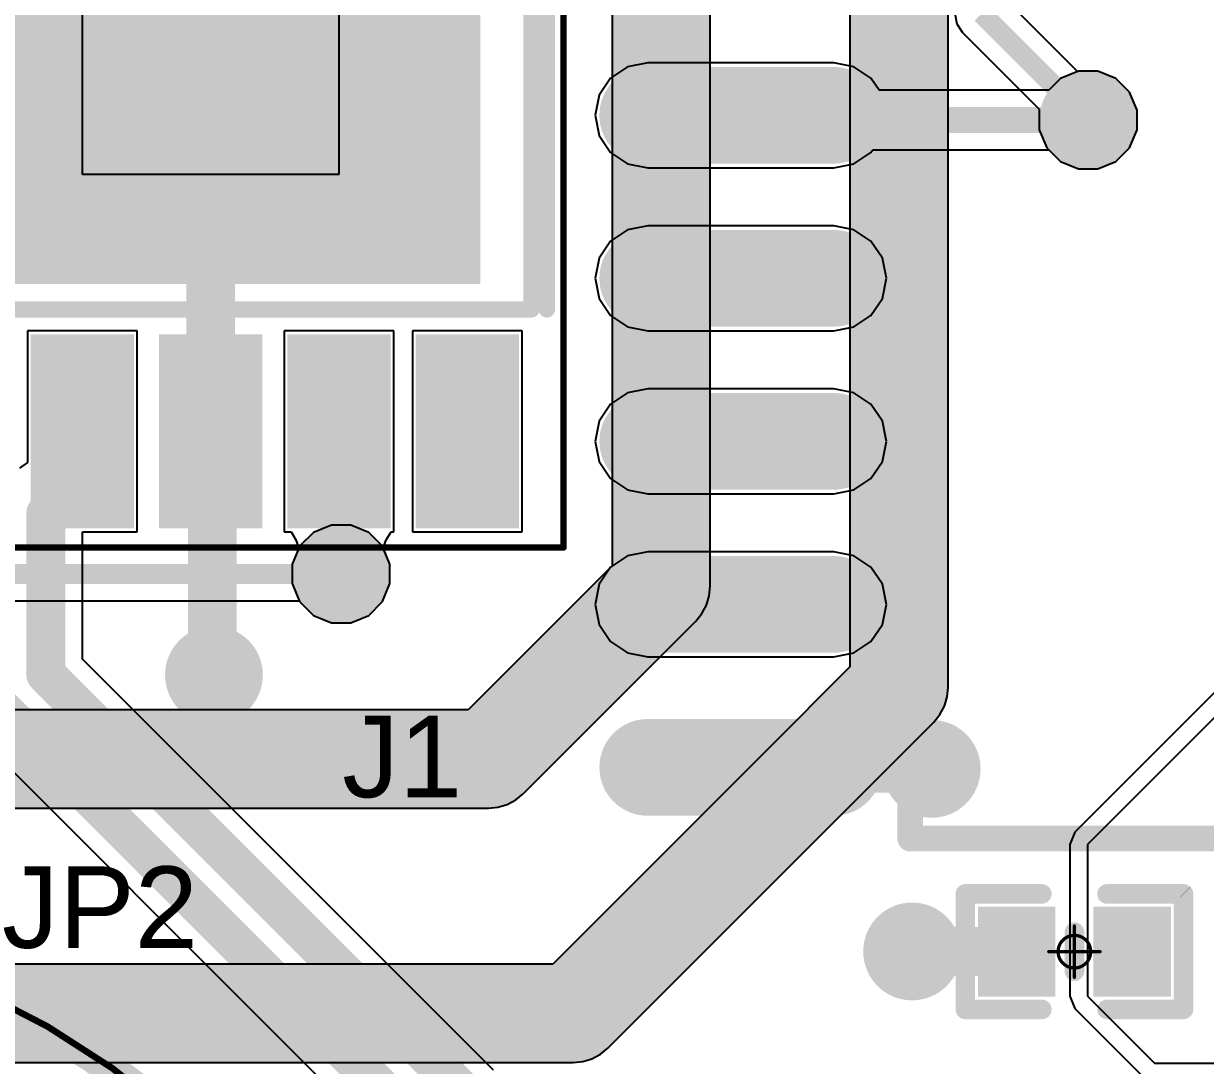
# Model space of a CAD drawing. Header units: inches. Extents: x -0.16 to 1.47, y -0.24 to 2.31.
# Drawn here: x 0.5454 to 0.908, y 0.8211 to 1.1406 of the extents above; entities that cross this region are included whole.
import ezdxf

# ---------------------------------------------------------------- set-up
doc = ezdxf.new("R2010")
doc.units = ezdxf.units.IN
doc.header["$MEASUREMENT"] = 0
for name, color, linetype in [('Bottom Layer', 5, 'Continuous'), ('Bottom Solder', 6, 'Continuous'), ('GND', 76, 'Continuous'), ('Mechanical 15', 56, 'Continuous'), ('Mechanical 16', 56, 'Continuous'), ('Mechanical 4', 56, 'Continuous'), ('POWER', 16, 'Continuous'), ('Top Layer', 1, 'Continuous'), ('Top Overlay', 2, 'Continuous'), ('Top Paste', 8, 'Continuous'), ('Top Solder', 216, 'Continuous'), ('Via Holes', 16, 'Continuous')]:
    doc.layers.add(name, color=color, linetype=linetype)
doc.styles.add('Arial', font='', dxfattribs={"height": 0.2})
doc.styles.get('Arial').set_extended_font_data('Arial')

# ---------------------------------------------------------------- blocks, each defined once
blk = doc.blocks.new('_SOP100P600X160_11N_25')
at = {"layer": 'Top Layer'}
for points in [[(-0.13406, 0.09055), (-0.08248, 0.09055), (-0.08248, 0.06693), (-0.13406, 0.06693)], [(0.08248, 0.09055), (0.13406, 0.09055), (0.13406, 0.06693), (0.08248, 0.06693)], [(-0.05906, 0.07874), (0.05906, 0.07874), (0.05906, -0.07874), (-0.05906, -0.07874)], [(-0.13406, 0.05118), (-0.08248, 0.05118), (-0.08248, 0.02756), (-0.13406, 0.02756)], [(0.08248, 0.05118), (0.13406, 0.05118), (0.13406, 0.02756), (0.08248, 0.02756)], [(-0.13406, 0.01181), (-0.08248, 0.01181), (-0.08248, -0.01181), (-0.13406, -0.01181)], [(0.08248, 0.01181), (0.13406, 0.01181), (0.13406, -0.01181), (0.08248, -0.01181)], [(-0.13406, -0.02756), (-0.08248, -0.02756), (-0.08248, -0.05118), (-0.13406, -0.05118)], [(0.08248, -0.02756), (0.13406, -0.02756), (0.13406, -0.05118), (0.08248, -0.05118)], [(-0.13406, -0.06693), (-0.08248, -0.06693), (-0.08248, -0.09055), (-0.13406, -0.09055)], [(0.08248, -0.06693), (0.13406, -0.06693), (0.13406, -0.09055), (0.08248, -0.09055)]]:
    blk.add_hatch(color=1, dxfattribs=at).paths.add_polyline_path(points)
at = {"layer": 'Top Paste'}
for points in [[(-0.13406, 0.09055), (-0.08248, 0.09055), (-0.08248, 0.06693), (-0.13406, 0.06693)], [(0.08248, 0.09055), (0.13406, 0.09055), (0.13406, 0.06693), (0.08248, 0.06693)], [(-0.05906, 0.07874), (0.05906, 0.07874), (0.05906, -0.07874), (-0.05906, -0.07874)], [(-0.13406, 0.05118), (-0.08248, 0.05118), (-0.08248, 0.02756), (-0.13406, 0.02756)], [(0.08248, 0.05118), (0.13406, 0.05118), (0.13406, 0.02756), (0.08248, 0.02756)], [(-0.13406, 0.01181), (-0.08248, 0.01181), (-0.08248, -0.01181), (-0.13406, -0.01181)], [(0.08248, 0.01181), (0.13406, 0.01181), (0.13406, -0.01181), (0.08248, -0.01181)], [(-0.13406, -0.02756), (-0.08248, -0.02756), (-0.08248, -0.05118), (-0.13406, -0.05118)], [(0.08248, -0.02756), (0.13406, -0.02756), (0.13406, -0.05118), (0.08248, -0.05118)], [(-0.13406, -0.06693), (-0.08248, -0.06693), (-0.08248, -0.09055), (-0.13406, -0.09055)], [(0.08248, -0.06693), (0.13406, -0.06693), (0.13406, -0.09055), (0.08248, -0.09055)]]:
    blk.add_hatch(color=8, dxfattribs=at).paths.add_polyline_path(points)
at = {"layer": 'Top Solder'}
for points in [[(-0.13806, 0.09455), (-0.07848, 0.09455), (-0.07848, 0.06293), (-0.13806, 0.06293)], [(0.07848, 0.09455), (0.13806, 0.09455), (0.13806, 0.06293), (0.07848, 0.06293)], [(-0.06306, 0.08274), (0.06306, 0.08274), (0.06306, -0.08274), (-0.06306, -0.08274)], [(-0.13806, 0.05518), (-0.07848, 0.05518), (-0.07848, 0.02356), (-0.13806, 0.02356)], [(0.07848, 0.05518), (0.13806, 0.05518), (0.13806, 0.02356), (0.07848, 0.02356)], [(-0.13806, 0.01581), (-0.07848, 0.01581), (-0.07848, -0.01581), (-0.13806, -0.01581)], [(0.07848, 0.01581), (0.13806, 0.01581), (0.13806, -0.01581), (0.07848, -0.01581)], [(-0.13806, -0.02356), (-0.07848, -0.02356), (-0.07848, -0.05518), (-0.13806, -0.05518)], [(0.07848, -0.02356), (0.13806, -0.02356), (0.13806, -0.05518), (0.07848, -0.05518)], [(-0.13806, -0.06293), (-0.07848, -0.06293), (-0.07848, -0.09455), (-0.13806, -0.09455)], [(0.07848, -0.06293), (0.13806, -0.06293), (0.13806, -0.09455), (0.07848, -0.09455)]]:
    blk.add_hatch(color=216, dxfattribs=at).paths.add_polyline_path(points)
at = {"layer": 'Mechanical 16', "const_width": 0.00197}
for points in [[(-0.1439, 0.10827), (-0.1439, -0.10827)], [(-0.1439, 0.10827), (0.1439, 0.10827)], [(0.1439, 0.10827), (0.1439, -0.10827)], [(-0.1439, -0.10827), (0.1439, -0.10827)]]:
    blk.add_lwpolyline(points, dxfattribs=at)
at = {"layer": 'Mechanical 16', "const_width": 0.000984}
for points in [[(-0.14439, 0.10827, 1), (-0.14341, 0.10827, 1)], [(-0.14439, 0.10827, 1), (-0.14341, 0.10827, 1)], [(0.14341, 0.10827, 1), (0.14439, 0.10827, 1)], [(0.14341, 0.10827, 1), (0.14439, 0.10827, 1)], [(-0.14439, -0.10827, 1), (-0.14341, -0.10827, 1)], [(-0.14439, -0.10827, 1), (-0.14341, -0.10827, 1)], [(0.14341, -0.10827, 1), (0.14439, -0.10827, 1)], [(0.14341, -0.10827, 1), (0.14439, -0.10827, 1)]]:
    blk.add_lwpolyline(points, format="xyb", close=True, dxfattribs=at)
at = {"layer": 'Mechanical 4'}
for points, const_width in [([(-0.15591, 0.10236, 1), (-0.16378, 0.10236, 1)], 0.00787), ([(-0.15591, 0.10236, 1), (-0.16378, 0.10236, 1)], 0.00787), ([(-0.16575, 0.10236, 1), (-0.16181, 0.10236, 1)], 0.00394), ([(-0.16575, 0.10236, 1), (-0.16181, 0.10236, 1)], 0.00394), ([(-0.15787, 0.10236, 1), (-0.15394, 0.10236, 1)], 0.00394), ([(-0.15787, 0.10236, 1), (-0.15394, 0.10236, 1)], 0.00394), ([(-0.07212, 0.09843, 1), (-0.06962, 0.09843, 1)], 0.0025), ([(-0.07212, 0.09843, 1), (-0.06962, 0.09843, 1)], 0.0025), ([(-0.07212, 0.09843, 1), (-0.06962, 0.09843, 1)], 0.0025), ([(-0.07212, 0.09843, 1), (-0.06962, 0.09843, 1)], 0.0025), ([(0.06962, 0.09843, 1), (0.07212, 0.09843, 1)], 0.0025), ([(0.06962, 0.09843, 1), (0.07212, 0.09843, 1)], 0.0025), ([(0.06962, 0.09843, 1), (0.07212, 0.09843, 1)], 0.0025), ([(0.06962, 0.09843, 1), (0.07212, 0.09843, 1)], 0.0025), ([(-0.07212, -0.09843, 1), (-0.06962, -0.09843, 1)], 0.0025), ([(-0.07212, -0.09843, 1), (-0.06962, -0.09843, 1)], 0.0025), ([(-0.07212, -0.09843, 1), (-0.06962, -0.09843, 1)], 0.0025), ([(-0.07212, -0.09843, 1), (-0.06962, -0.09843, 1)], 0.0025), ([(0.06962, -0.09843, 1), (0.07212, -0.09843, 1)], 0.0025), ([(0.06962, -0.09843, 1), (0.07212, -0.09843, 1)], 0.0025), ([(0.06962, -0.09843, 1), (0.07212, -0.09843, 1)], 0.0025), ([(0.06962, -0.09843, 1), (0.07212, -0.09843, 1)], 0.0025)]:
    blk.add_lwpolyline(points, format="xyb", close=True, dxfattribs=dict(at, const_width=const_width))
at = {"layer": 'Mechanical 4', "const_width": 0.005}
for points in [[(-0.07087, 0.09843), (-0.07087, -0.09843)], [(-0.07087, 0.09843), (0.07087, 0.09843)], [(-0.07087, 0.09843), (-0.07087, -0.09843)], [(-0.07087, 0.09843), (0.07087, 0.09843)], [(0.07087, 0.09843), (0.07087, -0.09843)], [(0.07087, 0.09843), (0.07087, -0.09843)], [(-0.07087, -0.09843), (0.07087, -0.09843)], [(-0.07087, -0.09843), (0.07087, -0.09843)]]:
    blk.add_lwpolyline(points, dxfattribs=at)
at = {"layer": 'Top Overlay'}
for points, const_width in [([(-0.15591, 0.10236, 1), (-0.16378, 0.10236, 1)], 0.00787), ([(-0.16575, 0.10236, 1), (-0.16181, 0.10236, 1)], 0.00394), ([(-0.15787, 0.10236, 1), (-0.15394, 0.10236, 1)], 0.00394), ([(-0.07212, 0.10315, 1), (-0.06962, 0.10315, 1)], 0.0025), ([(0.06962, 0.10315, 1), (0.07212, 0.10315, 1)], 0.0025), ([(-0.07212, -0.10315, 1), (-0.06962, -0.10315, 1)], 0.0025), ([(0.06962, -0.10315, 1), (0.07212, -0.10315, 1)], 0.0025)]:
    blk.add_lwpolyline(points, format="xyb", close=True, dxfattribs=dict(at, const_width=const_width))
at = {"layer": 'Top Overlay', "const_width": 0.005}
for points in [[(-0.07087, 0.10315), (0.07087, 0.10315)], [(-0.07087, -0.10315), (0.07087, -0.10315)]]:
    blk.add_lwpolyline(points, dxfattribs=at)
at = {"layer": 'Top Paste'}
for p, q in [((-0.02953, -0.03937), (-0.02953, 0.03937)), ((-0.02953, 0.03937), (0.02953, 0.03937)), ((0.02953, 0.03937), (0.02953, -0.03937)), ((0.02953, -0.03937), (-0.02953, -0.03937))]:
    blk.add_line(p, q, dxfattribs=at)
blk = doc.blocks.new('SENSOR_TH_GU12XXC_40XX_27')
at = {"layer": 'Mechanical 15', "const_width": 0.002}
blk.add_lwpolyline([(-0.24803, 0, -1.002009), (0.24803, 0)], format="xyb", dxfattribs=at)
at = {"layer": 'Top Overlay', "const_width": 0.01}
blk.add_lwpolyline([(0.24803, 0, 1), (-0.24803, 0, 1)], format="xyb", close=True, dxfattribs=at)
blk = doc.blocks.new('SOP16_34')
at = {"layer": 'Top Layer'}
h = blk.add_hatch(color=1, dxfattribs=at)
edge = h.paths.add_edge_path()
edge.add_arc((-0.07646, 0.175), 0.01083, 270, 450)
edge.add_line((-0.07646, 0.18583), (-0.13354, 0.18583))
edge.add_arc((-0.13354, 0.175), 0.01083, 90, 270)
edge.add_line((-0.13354, 0.16417), (-0.07646, 0.16417))
h = blk.add_hatch(color=1, dxfattribs=at)
edge = h.paths.add_edge_path()
edge.add_arc((0.13454, 0.175), 0.01083, 270, 450)
edge.add_line((0.13454, 0.18583), (0.07746, 0.18583))
edge.add_arc((0.07746, 0.175), 0.01083, 90, 270)
edge.add_line((0.07746, 0.16417), (0.13454, 0.16417))
h = blk.add_hatch(color=1, dxfattribs=at)
edge = h.paths.add_edge_path()
edge.add_arc((-0.07646, 0.125), 0.01083, 270, 450)
edge.add_line((-0.07646, 0.13583), (-0.13354, 0.13583))
edge.add_arc((-0.13354, 0.125), 0.01083, 90, 270)
edge.add_line((-0.13354, 0.11417), (-0.07646, 0.11417))
h = blk.add_hatch(color=1, dxfattribs=at)
edge = h.paths.add_edge_path()
edge.add_arc((0.13454, 0.125), 0.01083, 270, 450)
edge.add_line((0.13454, 0.13583), (0.07746, 0.13583))
edge.add_arc((0.07746, 0.125), 0.01083, 90, 270)
edge.add_line((0.07746, 0.11417), (0.13454, 0.11417))
h = blk.add_hatch(color=1, dxfattribs=at)
edge = h.paths.add_edge_path()
edge.add_arc((-0.07646, 0.075), 0.01083, 270, 450)
edge.add_line((-0.07646, 0.08583), (-0.13354, 0.08583))
edge.add_arc((-0.13354, 0.075), 0.01083, 90, 270)
edge.add_line((-0.13354, 0.06417), (-0.07646, 0.06417))
h = blk.add_hatch(color=1, dxfattribs=at)
edge = h.paths.add_edge_path()
edge.add_arc((0.13454, 0.075), 0.01083, 270, 450)
edge.add_line((0.13454, 0.08583), (0.07746, 0.08583))
edge.add_arc((0.07746, 0.075), 0.01083, 90, 270)
edge.add_line((0.07746, 0.06417), (0.13454, 0.06417))
h = blk.add_hatch(color=1, dxfattribs=at)
edge = h.paths.add_edge_path()
edge.add_arc((-0.07646, 0.025), 0.01083, 270, 450)
edge.add_line((-0.07646, 0.03583), (-0.13354, 0.03583))
edge.add_arc((-0.13354, 0.025), 0.01083, 90, 270)
edge.add_line((-0.13354, 0.01417), (-0.07646, 0.01417))
h = blk.add_hatch(color=1, dxfattribs=at)
edge = h.paths.add_edge_path()
edge.add_arc((0.13454, 0.025), 0.01083, 270, 450)
edge.add_line((0.13454, 0.03583), (0.07746, 0.03583))
edge.add_arc((0.07746, 0.025), 0.01083, 90, 270)
edge.add_line((0.07746, 0.01417), (0.13454, 0.01417))
h = blk.add_hatch(color=1, dxfattribs=at)
edge = h.paths.add_edge_path()
edge.add_arc((-0.07646, -0.025), 0.01083, 270, 450)
edge.add_line((-0.07646, -0.01417), (-0.13354, -0.01417))
edge.add_arc((-0.13354, -0.025), 0.01083, 90, 270)
edge.add_line((-0.13354, -0.03583), (-0.07646, -0.03583))
h = blk.add_hatch(color=1, dxfattribs=at)
edge = h.paths.add_edge_path()
edge.add_arc((0.13454, -0.025), 0.01083, 270, 450)
edge.add_line((0.13454, -0.01417), (0.07746, -0.01417))
edge.add_arc((0.07746, -0.025), 0.01083, 90, 270)
edge.add_line((0.07746, -0.03583), (0.13454, -0.03583))
h = blk.add_hatch(color=1, dxfattribs=at)
edge = h.paths.add_edge_path()
edge.add_arc((-0.07646, -0.075), 0.01083, 270, 450)
edge.add_line((-0.07646, -0.06417), (-0.13354, -0.06417))
edge.add_arc((-0.13354, -0.075), 0.01083, 90, 270)
edge.add_line((-0.13354, -0.08583), (-0.07646, -0.08583))
h = blk.add_hatch(color=1, dxfattribs=at)
edge = h.paths.add_edge_path()
edge.add_arc((0.13454, -0.075), 0.01083, 270, 450)
edge.add_line((0.13454, -0.06417), (0.07746, -0.06417))
edge.add_arc((0.07746, -0.075), 0.01083, 90, 270)
edge.add_line((0.07746, -0.08583), (0.13454, -0.08583))
h = blk.add_hatch(color=1, dxfattribs=at)
edge = h.paths.add_edge_path()
edge.add_arc((-0.07646, -0.125), 0.01083, 270, 450)
edge.add_line((-0.07646, -0.11417), (-0.13354, -0.11417))
edge.add_arc((-0.13354, -0.125), 0.01083, 90, 270)
edge.add_line((-0.13354, -0.13583), (-0.07646, -0.13583))
h = blk.add_hatch(color=1, dxfattribs=at)
edge = h.paths.add_edge_path()
edge.add_arc((0.13454, -0.125), 0.01083, 270, 450)
edge.add_line((0.13454, -0.11417), (0.07746, -0.11417))
edge.add_arc((0.07746, -0.125), 0.01083, 90, 270)
edge.add_line((0.07746, -0.13583), (0.13454, -0.13583))
h = blk.add_hatch(color=1, dxfattribs=at)
edge = h.paths.add_edge_path()
edge.add_arc((-0.07646, -0.175), 0.01083, 270, 450)
edge.add_line((-0.07646, -0.16417), (-0.13354, -0.16417))
edge.add_arc((-0.13354, -0.175), 0.01083, 90, 270)
edge.add_line((-0.13354, -0.18583), (-0.07646, -0.18583))
h = blk.add_hatch(color=1, dxfattribs=at)
edge = h.paths.add_edge_path()
edge.add_arc((0.13454, -0.175), 0.01083, 270, 450)
edge.add_line((0.13454, -0.16417), (0.07746, -0.16417))
edge.add_arc((0.07746, -0.175), 0.01083, 90, 270)
edge.add_line((0.07746, -0.18583), (0.13454, -0.18583))
at = {"layer": 'Top Paste'}
h = blk.add_hatch(color=8, dxfattribs=at)
edge = h.paths.add_edge_path()
edge.add_arc((-0.07646, 0.175), 0.01083, 270, 450)
edge.add_line((-0.07646, 0.18583), (-0.13354, 0.18583))
edge.add_arc((-0.13354, 0.175), 0.01083, 90, 270)
edge.add_line((-0.13354, 0.16417), (-0.07646, 0.16417))
h = blk.add_hatch(color=8, dxfattribs=at)
edge = h.paths.add_edge_path()
edge.add_arc((0.13454, 0.175), 0.01083, 270, 450)
edge.add_line((0.13454, 0.18583), (0.07746, 0.18583))
edge.add_arc((0.07746, 0.175), 0.01083, 90, 270)
edge.add_line((0.07746, 0.16417), (0.13454, 0.16417))
h = blk.add_hatch(color=8, dxfattribs=at)
edge = h.paths.add_edge_path()
edge.add_arc((-0.07646, 0.125), 0.01083, 270, 450)
edge.add_line((-0.07646, 0.13583), (-0.13354, 0.13583))
edge.add_arc((-0.13354, 0.125), 0.01083, 90, 270)
edge.add_line((-0.13354, 0.11417), (-0.07646, 0.11417))
h = blk.add_hatch(color=8, dxfattribs=at)
edge = h.paths.add_edge_path()
edge.add_arc((0.13454, 0.125), 0.01083, 270, 450)
edge.add_line((0.13454, 0.13583), (0.07746, 0.13583))
edge.add_arc((0.07746, 0.125), 0.01083, 90, 270)
edge.add_line((0.07746, 0.11417), (0.13454, 0.11417))
h = blk.add_hatch(color=8, dxfattribs=at)
edge = h.paths.add_edge_path()
edge.add_arc((-0.07646, 0.075), 0.01083, 270, 450)
edge.add_line((-0.07646, 0.08583), (-0.13354, 0.08583))
edge.add_arc((-0.13354, 0.075), 0.01083, 90, 270)
edge.add_line((-0.13354, 0.06417), (-0.07646, 0.06417))
h = blk.add_hatch(color=8, dxfattribs=at)
edge = h.paths.add_edge_path()
edge.add_arc((0.13454, 0.075), 0.01083, 270, 450)
edge.add_line((0.13454, 0.08583), (0.07746, 0.08583))
edge.add_arc((0.07746, 0.075), 0.01083, 90, 270)
edge.add_line((0.07746, 0.06417), (0.13454, 0.06417))
h = blk.add_hatch(color=8, dxfattribs=at)
edge = h.paths.add_edge_path()
edge.add_arc((-0.07646, 0.025), 0.01083, 270, 450)
edge.add_line((-0.07646, 0.03583), (-0.13354, 0.03583))
edge.add_arc((-0.13354, 0.025), 0.01083, 90, 270)
edge.add_line((-0.13354, 0.01417), (-0.07646, 0.01417))
h = blk.add_hatch(color=8, dxfattribs=at)
edge = h.paths.add_edge_path()
edge.add_arc((0.13454, 0.025), 0.01083, 270, 450)
edge.add_line((0.13454, 0.03583), (0.07746, 0.03583))
edge.add_arc((0.07746, 0.025), 0.01083, 90, 270)
edge.add_line((0.07746, 0.01417), (0.13454, 0.01417))
h = blk.add_hatch(color=8, dxfattribs=at)
edge = h.paths.add_edge_path()
edge.add_arc((-0.07646, -0.025), 0.01083, 270, 450)
edge.add_line((-0.07646, -0.01417), (-0.13354, -0.01417))
edge.add_arc((-0.13354, -0.025), 0.01083, 90, 270)
edge.add_line((-0.13354, -0.03583), (-0.07646, -0.03583))
h = blk.add_hatch(color=8, dxfattribs=at)
edge = h.paths.add_edge_path()
edge.add_arc((0.13454, -0.025), 0.01083, 270, 450)
edge.add_line((0.13454, -0.01417), (0.07746, -0.01417))
edge.add_arc((0.07746, -0.025), 0.01083, 90, 270)
edge.add_line((0.07746, -0.03583), (0.13454, -0.03583))
h = blk.add_hatch(color=8, dxfattribs=at)
edge = h.paths.add_edge_path()
edge.add_arc((-0.07646, -0.075), 0.01083, 270, 450)
edge.add_line((-0.07646, -0.06417), (-0.13354, -0.06417))
edge.add_arc((-0.13354, -0.075), 0.01083, 90, 270)
edge.add_line((-0.13354, -0.08583), (-0.07646, -0.08583))
h = blk.add_hatch(color=8, dxfattribs=at)
edge = h.paths.add_edge_path()
edge.add_arc((0.13454, -0.075), 0.01083, 270, 450)
edge.add_line((0.13454, -0.06417), (0.07746, -0.06417))
edge.add_arc((0.07746, -0.075), 0.01083, 90, 270)
edge.add_line((0.07746, -0.08583), (0.13454, -0.08583))
h = blk.add_hatch(color=8, dxfattribs=at)
edge = h.paths.add_edge_path()
edge.add_arc((-0.07646, -0.125), 0.01083, 270, 450)
edge.add_line((-0.07646, -0.11417), (-0.13354, -0.11417))
edge.add_arc((-0.13354, -0.125), 0.01083, 90, 270)
edge.add_line((-0.13354, -0.13583), (-0.07646, -0.13583))
h = blk.add_hatch(color=8, dxfattribs=at)
edge = h.paths.add_edge_path()
edge.add_arc((0.13454, -0.125), 0.01083, 270, 450)
edge.add_line((0.13454, -0.11417), (0.07746, -0.11417))
edge.add_arc((0.07746, -0.125), 0.01083, 90, 270)
edge.add_line((0.07746, -0.13583), (0.13454, -0.13583))
h = blk.add_hatch(color=8, dxfattribs=at)
edge = h.paths.add_edge_path()
edge.add_arc((-0.07646, -0.175), 0.01083, 270, 450)
edge.add_line((-0.07646, -0.16417), (-0.13354, -0.16417))
edge.add_arc((-0.13354, -0.175), 0.01083, 90, 270)
edge.add_line((-0.13354, -0.18583), (-0.07646, -0.18583))
h = blk.add_hatch(color=8, dxfattribs=at)
edge = h.paths.add_edge_path()
edge.add_arc((0.13454, -0.175), 0.01083, 270, 450)
edge.add_line((0.13454, -0.16417), (0.07746, -0.16417))
edge.add_arc((0.07746, -0.175), 0.01083, 90, 270)
edge.add_line((0.07746, -0.18583), (0.13454, -0.18583))
at = {"layer": 'Top Solder'}
h = blk.add_hatch(color=216, dxfattribs=at)
edge = h.paths.add_edge_path()
edge.add_arc((-0.07646, 0.175), 0.01483, 270, 450)
edge.add_line((-0.07646, 0.18983), (-0.13354, 0.18983))
edge.add_arc((-0.13354, 0.175), 0.01483, 90, 270)
edge.add_line((-0.13354, 0.16017), (-0.07646, 0.16017))
h = blk.add_hatch(color=216, dxfattribs=at)
edge = h.paths.add_edge_path()
edge.add_arc((0.13454, 0.175), 0.01483, 270, 450)
edge.add_line((0.13454, 0.18983), (0.07746, 0.18983))
edge.add_arc((0.07746, 0.175), 0.01483, 90, 270)
edge.add_line((0.07746, 0.16017), (0.13454, 0.16017))
h = blk.add_hatch(color=216, dxfattribs=at)
edge = h.paths.add_edge_path()
edge.add_arc((-0.07646, 0.125), 0.01483, 270, 450)
edge.add_line((-0.07646, 0.13983), (-0.13354, 0.13983))
edge.add_arc((-0.13354, 0.125), 0.01483, 90, 270)
edge.add_line((-0.13354, 0.11017), (-0.07646, 0.11017))
h = blk.add_hatch(color=216, dxfattribs=at)
edge = h.paths.add_edge_path()
edge.add_arc((0.13454, 0.125), 0.01483, 270, 450)
edge.add_line((0.13454, 0.13983), (0.07746, 0.13983))
edge.add_arc((0.07746, 0.125), 0.01483, 90, 270)
edge.add_line((0.07746, 0.11017), (0.13454, 0.11017))
h = blk.add_hatch(color=216, dxfattribs=at)
edge = h.paths.add_edge_path()
edge.add_arc((-0.07646, 0.075), 0.01483, 270, 450)
edge.add_line((-0.07646, 0.08983), (-0.13354, 0.08983))
edge.add_arc((-0.13354, 0.075), 0.01483, 90, 270)
edge.add_line((-0.13354, 0.06017), (-0.07646, 0.06017))
h = blk.add_hatch(color=216, dxfattribs=at)
edge = h.paths.add_edge_path()
edge.add_arc((0.13454, 0.075), 0.01483, 270, 450)
edge.add_line((0.13454, 0.08983), (0.07746, 0.08983))
edge.add_arc((0.07746, 0.075), 0.01483, 90, 270)
edge.add_line((0.07746, 0.06017), (0.13454, 0.06017))
h = blk.add_hatch(color=216, dxfattribs=at)
edge = h.paths.add_edge_path()
edge.add_arc((-0.07646, 0.025), 0.01483, 270, 450)
edge.add_line((-0.07646, 0.03983), (-0.13354, 0.03983))
edge.add_arc((-0.13354, 0.025), 0.01483, 90, 270)
edge.add_line((-0.13354, 0.01017), (-0.07646, 0.01017))
h = blk.add_hatch(color=216, dxfattribs=at)
edge = h.paths.add_edge_path()
edge.add_arc((0.13454, 0.025), 0.01483, 270, 450)
edge.add_line((0.13454, 0.03983), (0.07746, 0.03983))
edge.add_arc((0.07746, 0.025), 0.01483, 90, 270)
edge.add_line((0.07746, 0.01017), (0.13454, 0.01017))
h = blk.add_hatch(color=216, dxfattribs=at)
edge = h.paths.add_edge_path()
edge.add_arc((-0.07646, -0.025), 0.01483, 270, 450)
edge.add_line((-0.07646, -0.01017), (-0.13354, -0.01017))
edge.add_arc((-0.13354, -0.025), 0.01483, 90, 270)
edge.add_line((-0.13354, -0.03983), (-0.07646, -0.03983))
h = blk.add_hatch(color=216, dxfattribs=at)
edge = h.paths.add_edge_path()
edge.add_arc((0.13454, -0.025), 0.01483, 270, 450)
edge.add_line((0.13454, -0.01017), (0.07746, -0.01017))
edge.add_arc((0.07746, -0.025), 0.01483, 90, 270)
edge.add_line((0.07746, -0.03983), (0.13454, -0.03983))
h = blk.add_hatch(color=216, dxfattribs=at)
edge = h.paths.add_edge_path()
edge.add_arc((-0.07646, -0.075), 0.01483, 270, 450)
edge.add_line((-0.07646, -0.06017), (-0.13354, -0.06017))
edge.add_arc((-0.13354, -0.075), 0.01483, 90, 270)
edge.add_line((-0.13354, -0.08983), (-0.07646, -0.08983))
h = blk.add_hatch(color=216, dxfattribs=at)
edge = h.paths.add_edge_path()
edge.add_arc((0.13454, -0.075), 0.01483, 270, 450)
edge.add_line((0.13454, -0.06017), (0.07746, -0.06017))
edge.add_arc((0.07746, -0.075), 0.01483, 90, 270)
edge.add_line((0.07746, -0.08983), (0.13454, -0.08983))
h = blk.add_hatch(color=216, dxfattribs=at)
edge = h.paths.add_edge_path()
edge.add_arc((-0.07646, -0.125), 0.01483, 270, 450)
edge.add_line((-0.07646, -0.11017), (-0.13354, -0.11017))
edge.add_arc((-0.13354, -0.125), 0.01483, 90, 270)
edge.add_line((-0.13354, -0.13983), (-0.07646, -0.13983))
h = blk.add_hatch(color=216, dxfattribs=at)
edge = h.paths.add_edge_path()
edge.add_arc((0.13454, -0.125), 0.01483, 270, 450)
edge.add_line((0.13454, -0.11017), (0.07746, -0.11017))
edge.add_arc((0.07746, -0.125), 0.01483, 90, 270)
edge.add_line((0.07746, -0.13983), (0.13454, -0.13983))
h = blk.add_hatch(color=216, dxfattribs=at)
edge = h.paths.add_edge_path()
edge.add_arc((-0.07646, -0.175), 0.01483, 270, 450)
edge.add_line((-0.07646, -0.16017), (-0.13354, -0.16017))
edge.add_arc((-0.13354, -0.175), 0.01483, 90, 270)
edge.add_line((-0.13354, -0.18983), (-0.07646, -0.18983))
h = blk.add_hatch(color=216, dxfattribs=at)
edge = h.paths.add_edge_path()
edge.add_arc((0.13454, -0.175), 0.01483, 270, 450)
edge.add_line((0.13454, -0.16017), (0.07746, -0.16017))
edge.add_arc((0.07746, -0.175), 0.01483, 90, 270)
edge.add_line((0.07746, -0.18983), (0.13454, -0.18983))
at = {"layer": 'Top Overlay'}
for points, const_width in [([(-0.09055, 0.20748, 1), (-0.10039, 0.20748, 1)], 0.00984), ([(-0.10285, 0.20748, 1), (-0.09793, 0.20748, 1)], 0.00492), ([(-0.09301, 0.20748, 1), (-0.08809, 0.20748, 1)], 0.00492), ([(-0.05497, 0.19685, 1), (-0.05103, 0.19685, 1)], 0.00394), ([(-0.05497, 0.19685, 1), (-0.05103, 0.19685, 1)], 0.00394), ([(-0.02097, 0.19685, 1), (-0.01703, 0.19685, 1)], 0.00394), ([(-0.02065, 0.19672, 1), (-0.01672, 0.19672, 1)], 0.00394), ([(0.01672, 0.19685, 1), (0.02065, 0.19685, 1)], 0.00394), ([(0.01672, 0.19672, 1), (0.02065, 0.19672, 1)], 0.00394), ([(0.05203, 0.19685, 1), (0.05597, 0.19685, 1)], 0.00394), ([(0.05203, 0.19685, 1), (0.05597, 0.19685, 1)], 0.00394), ([(-0.05497, -0.19685, 1), (-0.05103, -0.19685, 1)], 0.00394), ([(-0.05497, -0.19685, 1), (-0.05103, -0.19685, 1)], 0.00394), ([(0.05203, -0.19685, 1), (0.05597, -0.19685, 1)], 0.00394), ([(0.05203, -0.19685, 1), (0.05597, -0.19685, 1)], 0.00394)]:
    blk.add_lwpolyline(points, format="xyb", close=True, dxfattribs=dict(at, const_width=const_width))
at = {"layer": 'Top Overlay', "const_width": 0.00787}
for points in [[(-0.053, -0.19685), (-0.053, 0.19685)], [(-0.053, 0.19685), (-0.019, 0.19685)], [(0.01868, 0.19685), (0.054, 0.19685)], [(0.054, -0.19685), (0.054, 0.19685)], [(-0.053, -0.19685), (0.054, -0.19685)]]:
    blk.add_lwpolyline(points, dxfattribs=at)
blk.add_lwpolyline([(0.01868, 0.19672, -1.001675), (-0.01868, 0.19672)], format="xyb", dxfattribs=at)
blk = doc.blocks.new('C_0402_L_66')
at = {"layer": 'Top Layer'}
for points in [[(-0.02559, 0.00984), (-0.00984, 0.00984), (-0.00984, -0.00984), (-0.02559, -0.00984)], [(0.00984, 0.00984), (0.02559, 0.00984), (0.02559, -0.00985), (0.00984, -0.00985)]]:
    blk.add_hatch(color=1, dxfattribs=at).paths.add_polyline_path(points)
at = {"layer": 'Top Paste'}
for points in [[(-0.02559, 0.00984), (-0.00984, 0.00984), (-0.00984, -0.00984), (-0.02559, -0.00984)], [(0.00984, 0.00984), (0.02559, 0.00984), (0.02559, -0.00985), (0.00984, -0.00985)]]:
    blk.add_hatch(color=8, dxfattribs=at).paths.add_polyline_path(points)
at = {"layer": 'Top Solder'}
for points in [[(-0.02959, 0.01384), (-0.00584, 0.01384), (-0.00584, -0.01384), (-0.02959, -0.01384)], [(0.00584, 0.01384), (0.02959, 0.01384), (0.02959, -0.01385), (0.00584, -0.01385)]]:
    blk.add_hatch(color=216, dxfattribs=at).paths.add_polyline_path(points)
at = {"layer": 'Mechanical 15', "const_width": 0.001}
for points in [[(0, 0.00787), (0, -0.00787)], [(0.00787, 0), (-0.00787, 0)]]:
    blk.add_lwpolyline(points, dxfattribs=at)
at = {"layer": 'Mechanical 15'}
for points, const_width in [([(-0.00025, 0.00787, 1), (0.00025, 0.00787, 1)], 0.0005), ([(0.005, 0, 1), (-0.005, 0, 1)], 0.001), ([(-0.00812, 0, 1), (-0.00762, 0, 1)], 0.0005), ([(-0.00525, 0, 1), (-0.00475, 0, 1)], 0.0005), ([(0.00475, 0, 1), (0.00525, 0, 1)], 0.0005), ([(0.00762, 0, 1), (0.00812, 0, 1)], 0.0005), ([(-0.00025, -0.00787, 1), (0.00025, -0.00787, 1)], 0.0005)]:
    blk.add_lwpolyline(points, format="xyb", close=True, dxfattribs=dict(at, const_width=const_width))
at = {"layer": 'Top Overlay', "const_width": 0.006}
for points in [[(-0.03346, 0.01771), (-0.03346, -0.01771)], [(-0.01, 0.01771), (-0.03346, 0.01771)], [(0.03346, 0.01771), (0.01, 0.01771)], [(0.03346, 0.01771), (0.03346, -0.01772)], [(0, 0.006), (0, -0.006)], [(-0.03345, -0.01772), (-0.03346, -0.01771)], [(-0.01, -0.01771), (-0.03346, -0.01771)], [(0.03346, -0.01771), (0.01, -0.01771)]]:
    blk.add_lwpolyline(points, dxfattribs=at)
at = {"layer": 'Top Overlay', "const_width": 0.003}
for points in [[(-0.03496, 0.01771, 1), (-0.03196, 0.01771, 1)], [(-0.03496, 0.01771, 1), (-0.03196, 0.01771, 1)], [(-0.0115, 0.01771, 1), (-0.0085, 0.01771, 1)], [(0.0085, 0.01771, 1), (0.0115, 0.01771, 1)], [(0.03196, 0.01771, 1), (0.03496, 0.01771, 1)], [(0.03196, 0.01771, 1), (0.03496, 0.01771, 1)], [(-0.0015, 0.006, 1), (0.0015, 0.006, 1)], [(-0.0015, -0.006, 1), (0.0015, -0.006, 1)], [(-0.03496, -0.01771, 1), (-0.03196, -0.01771, 1)], [(-0.03496, -0.01771, 1), (-0.03196, -0.01771, 1)], [(-0.03496, -0.01771, 1), (-0.03196, -0.01771, 1)], [(-0.03495, -0.01772, 1), (-0.03195, -0.01772, 1)], [(-0.0115, -0.01771, 1), (-0.0085, -0.01771, 1)], [(0.0085, -0.01771, 1), (0.0115, -0.01771, 1)], [(0.03196, -0.01771, 1), (0.03496, -0.01771, 1)], [(0.03196, -0.01772, 1), (0.03496, -0.01772, 1)]]:
    blk.add_lwpolyline(points, format="xyb", close=True, dxfattribs=at)

msp = doc.modelspace()

# ---------------------------------------------------------------- hatches: boundary and pattern name
at = {"layer": 'Bottom Layer'}
h = msp.add_hatch(color=5, dxfattribs=at)
edge = h.paths.add_edge_path()
edge.add_arc((0.872, 1.111), 0.01, 0, 360)
h = msp.add_hatch(color=5, dxfattribs=at)
edge = h.paths.add_edge_path()
edge.add_arc((0.64279, 0.97178), 0.01, 0, 360)
h = msp.add_hatch(color=5, dxfattribs=at)
edge = h.paths.add_edge_path()
edge.add_arc((0.60379, 0.94078), 0.01, 0, 360)
h = msp.add_hatch(color=5, dxfattribs=at)
edge = h.paths.add_edge_path()
edge.add_arc((0.824, 0.912), 0.01, 0, 360)
h = msp.add_hatch(color=5, dxfattribs=at)
edge = h.paths.add_edge_path()
edge.add_arc((0.818, 0.856), 0.01, 0, 360)
at = {"layer": 'Bottom Solder'}
h = msp.add_hatch(color=6, dxfattribs=at)
edge = h.paths.add_edge_path()
edge.add_arc((0.872, 1.111), 0.014, 0, 360)
h = msp.add_hatch(color=6, dxfattribs=at)
edge = h.paths.add_edge_path()
edge.add_arc((0.64279, 0.97178), 0.014, 0, 360)
h = msp.add_hatch(color=6, dxfattribs=at)
edge = h.paths.add_edge_path()
edge.add_arc((0.60379, 0.94078), 0.014, 0, 360)
h = msp.add_hatch(color=6, dxfattribs=at)
edge = h.paths.add_edge_path()
edge.add_arc((0.824, 0.912), 0.014, 0, 360)
h = msp.add_hatch(color=6, dxfattribs=at)
edge = h.paths.add_edge_path()
edge.add_arc((0.818, 0.856), 0.014, 0, 360)
at = {"layer": 'GND'}
h = msp.add_hatch(color=76, dxfattribs=at)
edge = h.paths.add_edge_path()
edge.add_arc((0.872, 1.111), 0.015, 0, 360)
h = msp.add_hatch(color=76, dxfattribs=at)
edge = h.paths.add_edge_path()
edge.add_arc((0.64279, 0.97178), 0.015, 0, 360)
at = {"layer": 'POWER'}
h = msp.add_hatch(color=16, dxfattribs=at)
edge = h.paths.add_edge_path()
edge.add_arc((0.872, 1.111), 0.015, 0, 360)
h = msp.add_hatch(color=16, dxfattribs=at)
edge = h.paths.add_edge_path()
edge.add_arc((0.64279, 0.97178), 0.015, 0, 360)
h = msp.add_hatch(color=16, dxfattribs=at)
edge = h.paths.add_edge_path()
edge.add_arc((0.60379, 0.94078), 0.015, 0, 360)
h = msp.add_hatch(color=16, dxfattribs=at)
edge = h.paths.add_edge_path()
edge.add_arc((0.824, 0.912), 0.015, 0, 360)
h = msp.add_hatch(color=16, dxfattribs=at)
edge = h.paths.add_edge_path()
edge.add_arc((0.818, 0.856), 0.015, 0, 360)
at = {"layer": 'Top Layer'}
h = msp.add_hatch(color=1, dxfattribs=at)
edge = h.paths.add_edge_path()
edge.add_arc((0.872, 1.111), 0.01, 0, 360)
h = msp.add_hatch(color=1, dxfattribs=at)
edge = h.paths.add_edge_path()
edge.add_arc((0.64279, 0.97178), 0.01, 0, 360)
h = msp.add_hatch(color=1, dxfattribs=at)
edge = h.paths.add_edge_path()
edge.add_arc((0.60379, 0.94078), 0.01, 0, 360)
h = msp.add_hatch(color=1, dxfattribs=at)
edge = h.paths.add_edge_path()
edge.add_arc((0.824, 0.912), 0.01, 0, 360)
h = msp.add_hatch(color=1, dxfattribs=at)
edge = h.paths.add_edge_path()
edge.add_arc((0.818, 0.856), 0.01, 0, 360)
at = {"layer": 'Top Solder'}
h = msp.add_hatch(color=216, dxfattribs=at)
edge = h.paths.add_edge_path()
edge.add_arc((0.872, 1.111), 0.014, 0, 360)
h = msp.add_hatch(color=216, dxfattribs=at)
edge = h.paths.add_edge_path()
edge.add_arc((0.64279, 0.97178), 0.014, 0, 360)
h = msp.add_hatch(color=216, dxfattribs=at)
edge = h.paths.add_edge_path()
edge.add_arc((0.60379, 0.94078), 0.014, 0, 360)
h = msp.add_hatch(color=216, dxfattribs=at)
edge = h.paths.add_edge_path()
edge.add_arc((0.824, 0.912), 0.014, 0, 360)
h = msp.add_hatch(color=216, dxfattribs=at)
edge = h.paths.add_edge_path()
edge.add_arc((0.818, 0.856), 0.014, 0, 360)
at = {"layer": 'Via Holes'}
h = msp.add_hatch(color=7, dxfattribs=at)
edge = h.paths.add_edge_path()
edge.add_arc((0.872, 1.111), 0.005, 0, 360)
h = msp.add_hatch(color=7, dxfattribs=at)
edge = h.paths.add_edge_path()
edge.add_arc((0.64279, 0.97178), 0.005, 0, 360)
h = msp.add_hatch(color=7, dxfattribs=at)
edge = h.paths.add_edge_path()
edge.add_arc((0.60379, 0.94078), 0.005, 0, 360)
h = msp.add_hatch(color=7, dxfattribs=at)
edge = h.paths.add_edge_path()
edge.add_arc((0.824, 0.912), 0.005, 0, 360)
h = msp.add_hatch(color=7, dxfattribs=at)
edge = h.paths.add_edge_path()
edge.add_arc((0.818, 0.856), 0.005, 0, 360)

# ---------------------------------------------------------------- linework, layer by layer
at = {"layer": 'Bottom Layer'}
for p, q in [((0.86876, 1.12589), (0.84756, 1.14709)), ((0.83109, 1.14367), (0.83172, 1.14052)), ((0.83172, 1.14052), (0.8335, 1.13785)), ((0.8335, 1.13785), (0.85711, 1.11424)), ((0.86902, 1.126), (0.86876, 1.12589)), ((0.87498, 1.126), (0.86902, 1.126)), ((0.8805, 1.12372), (0.87498, 1.126)), ((0.88472, 1.1195), (0.8805, 1.12372)), ((0.887, 1.11398), (0.88472, 1.1195)), ((0.85711, 1.11424), (0.857, 1.11398)), ((0.857, 1.11398), (0.857, 1.10802)), ((0.887, 1.10802), (0.887, 1.11398)), ((0.857, 1.10802), (0.85928, 1.1025)), ((0.88472, 1.1025), (0.887, 1.10802)), ((0.85928, 1.1025), (0.8635, 1.09828)), ((0.8805, 1.09828), (0.88472, 1.1025)), ((0.8635, 1.09828), (0.86902, 1.096)), ((0.86902, 1.096), (0.87498, 1.096)), ((0.87498, 1.096), (0.8805, 1.09828)), ((0.63981, 0.98678), (0.63429, 0.9845)), ((0.64577, 0.98678), (0.63981, 0.98678)), ((0.65129, 0.9845), (0.64577, 0.98678)), ((0.63429, 0.9845), (0.63007, 0.98028)), ((0.65551, 0.98028), (0.65129, 0.9845)), ((0.62997, 0.98002), (0.50382, 0.98002)), ((0.63007, 0.98028), (0.62997, 0.98002)), ((0.65779, 0.97476), (0.65551, 0.98028)), ((0.65779, 0.9688), (0.65779, 0.97476)), ((0.65551, 0.96328), (0.65779, 0.9688)), ((0.50382, 0.96354), (0.62997, 0.96354)), ((0.62997, 0.96354), (0.63007, 0.96328)), ((0.63007, 0.96328), (0.63429, 0.95906)), ((0.65129, 0.95906), (0.65551, 0.96328)), ((0.63429, 0.95906), (0.63981, 0.95678)), ((0.64577, 0.95678), (0.65129, 0.95906)), ((0.63981, 0.95678), (0.64577, 0.95678))]:
    msp.add_line(p, q, dxfattribs=at)
at = {"layer": 'Bottom Layer', "const_width": 0.00616}
for points in [[(0.83933, 1.14367), (0.872, 1.111)], [(0.491, 0.97178), (0.64279, 0.97178)]]:
    msp.add_lwpolyline(points, dxfattribs=at)
at = {"layer": 'Bottom Layer', "const_width": 0.00308}
for points in [[(0.87046, 1.111, 1), (0.87354, 1.111, 1)], [(0.64125, 0.97178, 1), (0.64433, 0.97178, 1)]]:
    msp.add_lwpolyline(points, format="xyb", close=True, dxfattribs=at)
at = {"layer": 'POWER'}
for p, q in [((0.72593, 1.237), (0.72593, 0.97424)), ((0.75607, 0.968), (0.75607, 1.23076)), ((0.79893, 1.204), (0.79893, 0.94324)), ((0.82907, 0.937), (0.82907, 1.19776)), ((0.72593, 0.97424), (0.68176, 0.93007)), ((0.75493, 0.96223), (0.75578, 0.96506)), ((0.75578, 0.96506), (0.75607, 0.968)), ((0.75353, 0.95963), (0.75493, 0.96223)), ((0.69866, 0.90434), (0.75166, 0.95734)), ((0.75166, 0.95734), (0.75353, 0.95963)), ((0.79893, 0.94324), (0.77334, 0.91766)), ((0.82878, 0.93406), (0.82907, 0.937)), ((0.82793, 0.93123), (0.82878, 0.93406)), ((0.68176, 0.93007), (0.19486, 0.93007)), ((0.82466, 0.92634), (0.82653, 0.92863)), ((0.82653, 0.92863), (0.82793, 0.93123)), ((0.79466, 0.89634), (0.82466, 0.92634)), ((0.77334, 0.91766), (0.70776, 0.85207)), ((0.77334, 0.91766), (0.77334, 0.91766)), ((0.69637, 0.90247), (0.69866, 0.90434)), ((0.19486, 0.89993), (0.688, 0.89993)), ((0.688, 0.89993), (0.69094, 0.90022)), ((0.69094, 0.90022), (0.69377, 0.90107)), ((0.69377, 0.90107), (0.69637, 0.90247)), ((0.72466, 0.82634), (0.79466, 0.89634)), ((0.79466, 0.89634), (0.79466, 0.89634)), ((0.70776, 0.85207), (0.19486, 0.85207)), ((0.71694, 0.82222), (0.71977, 0.82307)), ((0.71977, 0.82307), (0.72237, 0.82447)), ((0.72237, 0.82447), (0.72466, 0.82634)), ((0.19486, 0.82193), (0.714, 0.82193)), ((0.714, 0.82193), (0.71694, 0.82222))]:
    msp.add_line(p, q, dxfattribs=at)
at = {"layer": 'POWER', "const_width": 0.03}
for points in [[(0.741, 0.968), (0.741, 1.237)], [(0.814, 0.937), (0.814, 1.204)], [(0.688, 0.915), (0.741, 0.968)], [(0.784, 0.907), (0.814, 0.937)], [(0.181, 0.915), (0.688, 0.915)], [(0.714, 0.837), (0.784, 0.907)], [(0.18, 0.837), (0.714, 0.837)]]:
    msp.add_lwpolyline(points, dxfattribs=at)
at = {"layer": 'POWER', "const_width": 0.015}
for points in [[(0.7335, 0.968, 1), (0.7485, 0.968, 1)], [(0.7335, 0.968, 1), (0.7485, 0.968, 1)], [(0.8065, 0.937, 1), (0.8215, 0.937, 1)], [(0.8065, 0.937, 1), (0.8215, 0.937, 1)], [(0.6805, 0.915, 1), (0.6955, 0.915, 1)], [(0.6805, 0.915, 1), (0.6955, 0.915, 1)], [(0.7765, 0.907, 1), (0.7915, 0.907, 1)], [(0.7765, 0.907, 1), (0.7915, 0.907, 1)], [(0.7065, 0.837, 1), (0.7215, 0.837, 1)], [(0.7065, 0.837, 1), (0.7215, 0.837, 1)]]:
    msp.add_lwpolyline(points, format="xyb", close=True, dxfattribs=at)
at = {"layer": 'Top Layer'}
for p, q in [((0.73688, 1.12858), (0.7307, 1.12736)), ((0.79397, 1.12858), (0.73688, 1.12858)), ((0.80014, 1.12736), (0.79397, 1.12858)), ((0.7307, 1.12736), (0.72547, 1.12386)), ((0.80538, 1.12386), (0.80014, 1.12736)), ((0.86902, 1.126), (0.8635, 1.12372)), ((0.87498, 1.126), (0.86902, 1.126)), ((0.8805, 1.12372), (0.87498, 1.126)), ((0.72547, 1.12386), (0.72197, 1.11862)), ((0.80784, 1.12018), (0.80538, 1.12386)), ((0.8635, 1.12372), (0.85996, 1.12018)), ((0.88472, 1.1195), (0.8805, 1.12372)), ((0.72197, 1.11862), (0.72074, 1.11245)), ((0.85996, 1.12018), (0.80784, 1.12018)), ((0.887, 1.11398), (0.88472, 1.1195)), ((0.887, 1.10802), (0.887, 1.11398)), ((0.72074, 1.11245), (0.72197, 1.10627)), ((0.72197, 1.10627), (0.72547, 1.10104)), ((0.88472, 1.1025), (0.887, 1.10802)), ((0.8805, 1.09828), (0.88472, 1.1025)), ((0.72547, 1.10104), (0.7307, 1.09754)), ((0.80014, 1.09754), (0.80538, 1.10104)), ((0.80538, 1.10104), (0.8059, 1.10182)), ((0.8059, 1.10182), (0.85996, 1.10182)), ((0.85996, 1.10182), (0.8635, 1.09828)), ((0.7307, 1.09754), (0.73688, 1.09631)), ((0.73688, 1.09631), (0.79397, 1.09631)), ((0.79397, 1.09631), (0.80014, 1.09754)), ((0.8635, 1.09828), (0.86902, 1.096)), ((0.86902, 1.096), (0.87498, 1.096)), ((0.87498, 1.096), (0.8805, 1.09828)), ((0.7307, 1.07736), (0.72547, 1.07386)), ((0.73688, 1.07858), (0.7307, 1.07736)), ((0.79397, 1.07858), (0.73688, 1.07858)), ((0.80014, 1.07736), (0.79397, 1.07858)), ((0.80538, 1.07386), (0.80014, 1.07736)), ((0.72547, 1.07386), (0.72197, 1.06862)), ((0.80887, 1.06862), (0.80538, 1.07386)), ((0.72197, 1.06862), (0.72074, 1.06245)), ((0.8101, 1.06245), (0.80887, 1.06862)), ((0.72074, 1.06245), (0.72197, 1.05627)), ((0.80887, 1.05627), (0.8101, 1.06245)), ((0.72197, 1.05627), (0.72547, 1.05104)), ((0.80538, 1.05104), (0.80887, 1.05627)), ((0.72547, 1.05104), (0.7307, 1.04754)), ((0.80014, 1.04754), (0.80538, 1.05104)), ((0.58023, 1.0463), (0.54661, 1.0463)), ((0.54661, 1.0463), (0.54661, 1.00597)), ((0.58023, 0.98472), (0.58023, 1.0463)), ((0.65897, 1.0463), (0.62535, 1.0463)), ((0.62535, 1.0463), (0.62535, 0.98472)), ((0.65897, 0.98472), (0.65897, 1.0463)), ((0.69834, 1.0463), (0.66472, 1.0463)), ((0.66472, 1.0463), (0.66472, 0.98472)), ((0.69834, 0.98472), (0.69834, 1.0463)), ((0.7307, 1.04754), (0.73688, 1.04631)), ((0.73688, 1.04631), (0.79397, 1.04631)), ((0.79397, 1.04631), (0.80014, 1.04754)), ((0.7307, 1.02736), (0.72547, 1.02386)), ((0.73688, 1.02858), (0.7307, 1.02736)), ((0.79397, 1.02858), (0.73688, 1.02858)), ((0.80014, 1.02736), (0.79397, 1.02858)), ((0.80538, 1.02386), (0.80014, 1.02736)), ((0.72547, 1.02386), (0.72197, 1.01862)), ((0.80887, 1.01862), (0.80538, 1.02386)), ((0.72197, 1.01862), (0.72074, 1.01245)), ((0.8101, 1.01245), (0.80887, 1.01862)), ((0.72074, 1.01245), (0.72197, 1.00627)), ((0.80887, 1.00627), (0.8101, 1.01245)), ((0.54661, 1.00597), (0.54414, 1.00423)), ((0.72197, 1.00627), (0.72547, 1.00104)), ((0.80538, 1.00104), (0.80887, 1.00627)), ((0.72547, 1.00104), (0.7307, 0.99754)), ((0.80014, 0.99754), (0.80538, 1.00104)), ((0.7307, 0.99754), (0.73688, 0.99631)), ((0.79397, 0.99631), (0.80014, 0.99754)), ((0.73688, 0.99631), (0.79397, 0.99631)), ((0.56345, 0.94565), (0.56345, 0.98472)), ((0.56345, 0.98472), (0.58023, 0.98472)), ((0.62535, 0.98472), (0.62745, 0.98472)), ((0.62745, 0.98472), (0.6289, 0.98226)), ((0.65668, 0.98226), (0.65813, 0.98472)), ((0.65813, 0.98472), (0.65897, 0.98472)), ((0.66472, 0.98472), (0.69834, 0.98472)), ((0.62984, 0.97972), (0.62779, 0.97476)), ((0.6289, 0.98226), (0.62984, 0.97972)), ((0.65573, 0.97972), (0.65668, 0.98226)), ((0.65779, 0.97476), (0.65573, 0.97972)), ((0.7307, 0.97736), (0.72547, 0.97386)), ((0.73688, 0.97858), (0.7307, 0.97736)), ((0.79397, 0.97858), (0.73688, 0.97858)), ((0.80014, 0.97736), (0.79397, 0.97858)), ((0.80538, 0.97386), (0.80014, 0.97736)), ((0.62779, 0.97476), (0.62779, 0.9688)), ((0.65779, 0.9688), (0.65779, 0.97476)), ((0.72547, 0.97386), (0.72197, 0.96862)), ((0.80887, 0.96862), (0.80538, 0.97386)), ((0.62779, 0.9688), (0.63007, 0.96328)), ((0.65551, 0.96328), (0.65779, 0.9688)), ((0.72197, 0.96862), (0.72074, 0.96245)), ((0.8101, 0.96245), (0.80887, 0.96862)), ((0.63007, 0.96328), (0.63429, 0.95906)), ((0.65129, 0.95906), (0.65551, 0.96328)), ((0.72074, 0.96245), (0.72197, 0.95627)), ((0.80887, 0.95627), (0.8101, 0.96245)), ((0.63429, 0.95906), (0.63981, 0.95678)), ((0.64577, 0.95678), (0.65129, 0.95906)), ((0.63981, 0.95678), (0.64577, 0.95678)), ((0.72197, 0.95627), (0.72547, 0.95104)), ((0.80538, 0.95104), (0.80887, 0.95627)), ((0.72547, 0.95104), (0.7307, 0.94754)), ((0.80014, 0.94754), (0.80538, 0.95104)), ((0.7307, 0.94754), (0.73688, 0.94631)), ((0.73688, 0.94631), (0.79397, 0.94631)), ((0.79397, 0.94631), (0.80014, 0.94754)), ((0.64893, 0.86017), (0.56345, 0.94565)), ((0.91596, 0.94061), (0.86796, 0.89261)), ((0.91979, 0.93678), (0.87179, 0.88878)), ((0.5273, 0.92603), (0.62105, 0.83228)), ((0.86796, 0.89261), (0.86638, 0.88878)), ((0.86638, 0.88878), (0.86638, 0.88878)), ((0.86638, 0.88878), (0.86638, 0.8423)), ((0.87179, 0.88878), (0.87179, 0.8423)), ((0.68955, 0.81955), (0.64893, 0.86017)), ((0.64893, 0.86017), (0.64893, 0.86017)), ((0.86638, 0.8423), (0.86796, 0.83848)), ((0.87179, 0.8423), (0.89231, 0.82178)), ((0.86796, 0.83848), (0.88849, 0.81795)), ((0.62105, 0.83228), (0.62105, 0.83228)), ((0.62105, 0.83228), (0.62603, 0.8273)), ((0.62603, 0.8273), (0.62603, 0.8273)), ((0.62603, 0.8273), (0.62603, 0.8273)), ((0.62603, 0.8273), (0.66167, 0.79166)), ((0.89231, 0.82178), (1.16879, 0.82178))]:
    msp.add_line(p, q, dxfattribs=at)
for points, const_width in [([(0.60279, 1.01551), (0.60279, 1.12378)], 0.015), ([(0.76542, 1.11245), (0.76687, 1.111)], 0.008), ([(0.76687, 1.111), (0.872, 1.111)], 0.008), ([(0.60279, 1.01551), (0.60329, 1.01501)], 0.015), ([(0.60329, 0.94128), (0.60329, 1.01501)], 0.015), ([(0.56342, 1.00154), (0.56342, 1.01551)], 0.012), ([(0.64279, 0.97178), (0.64279, 1.01488)], 0.008), ([(0.64216, 1.01551), (0.64279, 1.01488)], 0.00616), ([(0.55223, 0.99035), (0.56342, 1.00154)], 0.012), ([(0.55223, 0.941), (0.55223, 0.99035)], 0.012), ([(0.55223, 0.941), (0.641, 0.85223)], 0.012), ([(0.60329, 0.94128), (0.60379, 0.94078)], 0.015), ([(0.53523, 0.93396), (0.62898, 0.84021)], 0.012), ([(0.76542, 0.91245), (0.76565, 0.91222)], 0.015), ([(0.76565, 0.91222), (0.82378, 0.91222)], 0.015), ([(0.82378, 0.91222), (0.824, 0.912)], 0.015), ([(0.818, 0.856), (0.81803, 0.85597)], 0.015), ([(0.81803, 0.85597), (0.85004, 0.85597)], 0.015), ([(0.85004, 0.85597), (0.85008, 0.85593)], 0.015), ([(0.641, 0.85223), (0.68462, 0.80862)], 0.012), ([(0.641, 0.85223), (0.641, 0.85223)], 0.012), ([(0.62898, 0.84021), (0.62898, 0.84021)], 0.012), ([(0.62898, 0.84021), (0.63396, 0.83523)], 0.012), ([(0.62898, 0.84021), (0.62898, 0.84021)], 0.012), ([(0.63396, 0.83523), (0.63396, 0.83523)], 0.012), ([(0.63396, 0.83523), (0.6726, 0.7966)], 0.012)]:
    msp.add_lwpolyline(points, dxfattribs=dict(at, const_width=const_width))
for points, const_width in [([(0.59904, 1.12378, 1), (0.60654, 1.12378, 1)], 0.0075), ([(0.76342, 1.11245, 1), (0.76742, 1.11245, 1)], 0.004), ([(0.76487, 1.111, 1), (0.76887, 1.111, 1)], 0.004), ([(0.76487, 1.111, 1), (0.76887, 1.111, 1)], 0.004), ([(0.87, 1.111, 1), (0.874, 1.111, 1)], 0.004), ([(0.59904, 1.01551, 1), (0.60654, 1.01551, 1)], 0.0075), ([(0.59904, 1.01551, 1), (0.60654, 1.01551, 1)], 0.0075), ([(0.59954, 1.01501, 1), (0.60704, 1.01501, 1)], 0.0075), ([(0.59954, 1.01501, 1), (0.60704, 1.01501, 1)], 0.0075), ([(0.56042, 1.01551, 1), (0.56642, 1.01551, 1)], 0.006), ([(0.64079, 1.01488, 1), (0.64479, 1.01488, 1)], 0.004), ([(0.64062, 1.01551, 1), (0.6437, 1.01551, 1)], 0.00308), ([(0.64125, 1.01488, 1), (0.64433, 1.01488, 1)], 0.00308), ([(0.56042, 1.00154, 1), (0.56642, 1.00154, 1)], 0.006), ([(0.56042, 1.00154, 1), (0.56642, 1.00154, 1)], 0.006), ([(0.54923, 0.99035, 1), (0.55523, 0.99035, 1)], 0.006), ([(0.54923, 0.99035, 1), (0.55523, 0.99035, 1)], 0.006), ([(0.64079, 0.97178, 1), (0.64479, 0.97178, 1)], 0.004), ([(0.54923, 0.941, 1), (0.55523, 0.941, 1)], 0.006), ([(0.54923, 0.941, 1), (0.55523, 0.941, 1)], 0.006), ([(0.59954, 0.94128, 1), (0.60704, 0.94128, 1)], 0.0075), ([(0.59954, 0.94128, 1), (0.60704, 0.94128, 1)], 0.0075), ([(0.60004, 0.94078, 1), (0.60754, 0.94078, 1)], 0.0075), ([(0.76167, 0.91245, 1), (0.76917, 0.91245, 1)], 0.0075), ([(0.7619, 0.91222, 1), (0.7694, 0.91222, 1)], 0.0075), ([(0.7619, 0.91222, 1), (0.7694, 0.91222, 1)], 0.0075), ([(0.82003, 0.91222, 1), (0.82753, 0.91222, 1)], 0.0075), ([(0.82003, 0.91222, 1), (0.82753, 0.91222, 1)], 0.0075), ([(0.82025, 0.912, 1), (0.82775, 0.912, 1)], 0.0075), ([(0.81425, 0.856, 1), (0.82175, 0.856, 1)], 0.0075), ([(0.81428, 0.85597, 1), (0.82178, 0.85597, 1)], 0.0075), ([(0.81428, 0.85597, 1), (0.82178, 0.85597, 1)], 0.0075), ([(0.84629, 0.85597, 1), (0.85379, 0.85597, 1)], 0.0075), ([(0.84629, 0.85597, 1), (0.85379, 0.85597, 1)], 0.0075), ([(0.84633, 0.85593, 1), (0.85383, 0.85593, 1)], 0.0075), ([(0.638, 0.85223, 1), (0.644, 0.85223, 1)], 0.006), ([(0.638, 0.85223, 1), (0.644, 0.85223, 1)], 0.006), ([(0.638, 0.85223, 1), (0.644, 0.85223, 1)], 0.006), ([(0.638, 0.85223, 1), (0.644, 0.85223, 1)], 0.006), ([(0.62598, 0.84021, 1), (0.63198, 0.84021, 1)], 0.006), ([(0.62598, 0.84021, 1), (0.63198, 0.84021, 1)], 0.006), ([(0.62598, 0.84021, 1), (0.63198, 0.84021, 1)], 0.006), ([(0.62598, 0.84021, 1), (0.63198, 0.84021, 1)], 0.006), ([(0.62598, 0.84021, 1), (0.63198, 0.84021, 1)], 0.006), ([(0.62598, 0.84021, 1), (0.63198, 0.84021, 1)], 0.006), ([(0.63096, 0.83523, 1), (0.63696, 0.83523, 1)], 0.006), ([(0.63096, 0.83523, 1), (0.63696, 0.83523, 1)], 0.006), ([(0.63096, 0.83523, 1), (0.63696, 0.83523, 1)], 0.006), ([(0.63096, 0.83523, 1), (0.63696, 0.83523, 1)], 0.006)]:
    msp.add_lwpolyline(points, format="xyb", close=True, dxfattribs=dict(at, const_width=const_width))

# ---------------------------------------------------------------- block references
for name, p in [('SOP16_34', (0.87042, 1.08745)), ('SENSOR_TH_GU12XXC_40XX_27', (0.42855, 0.61778))]:
    msp.add_blockref(name, p)
for name, p, rotation in [('_SOP100P600X160_11N_25', (0.60279, 1.12378), 90), ('C_0402_L_66', (0.86779, 0.85593), 180)]:
    msp.add_blockref(name, p, dxfattribs=dict(rotation=rotation))

# ---------------------------------------------------------------- texts
at = {"layer": 'Top Overlay', "style": 'Arial'}
for s, p in [('J1', (0.64313, 0.90328)), ('JP2', (0.53875, 0.85708))]:
    msp.add_text(s, height=0.025, dxfattribs=at).set_placement(p)

doc.saveas('drawing.dxf')
